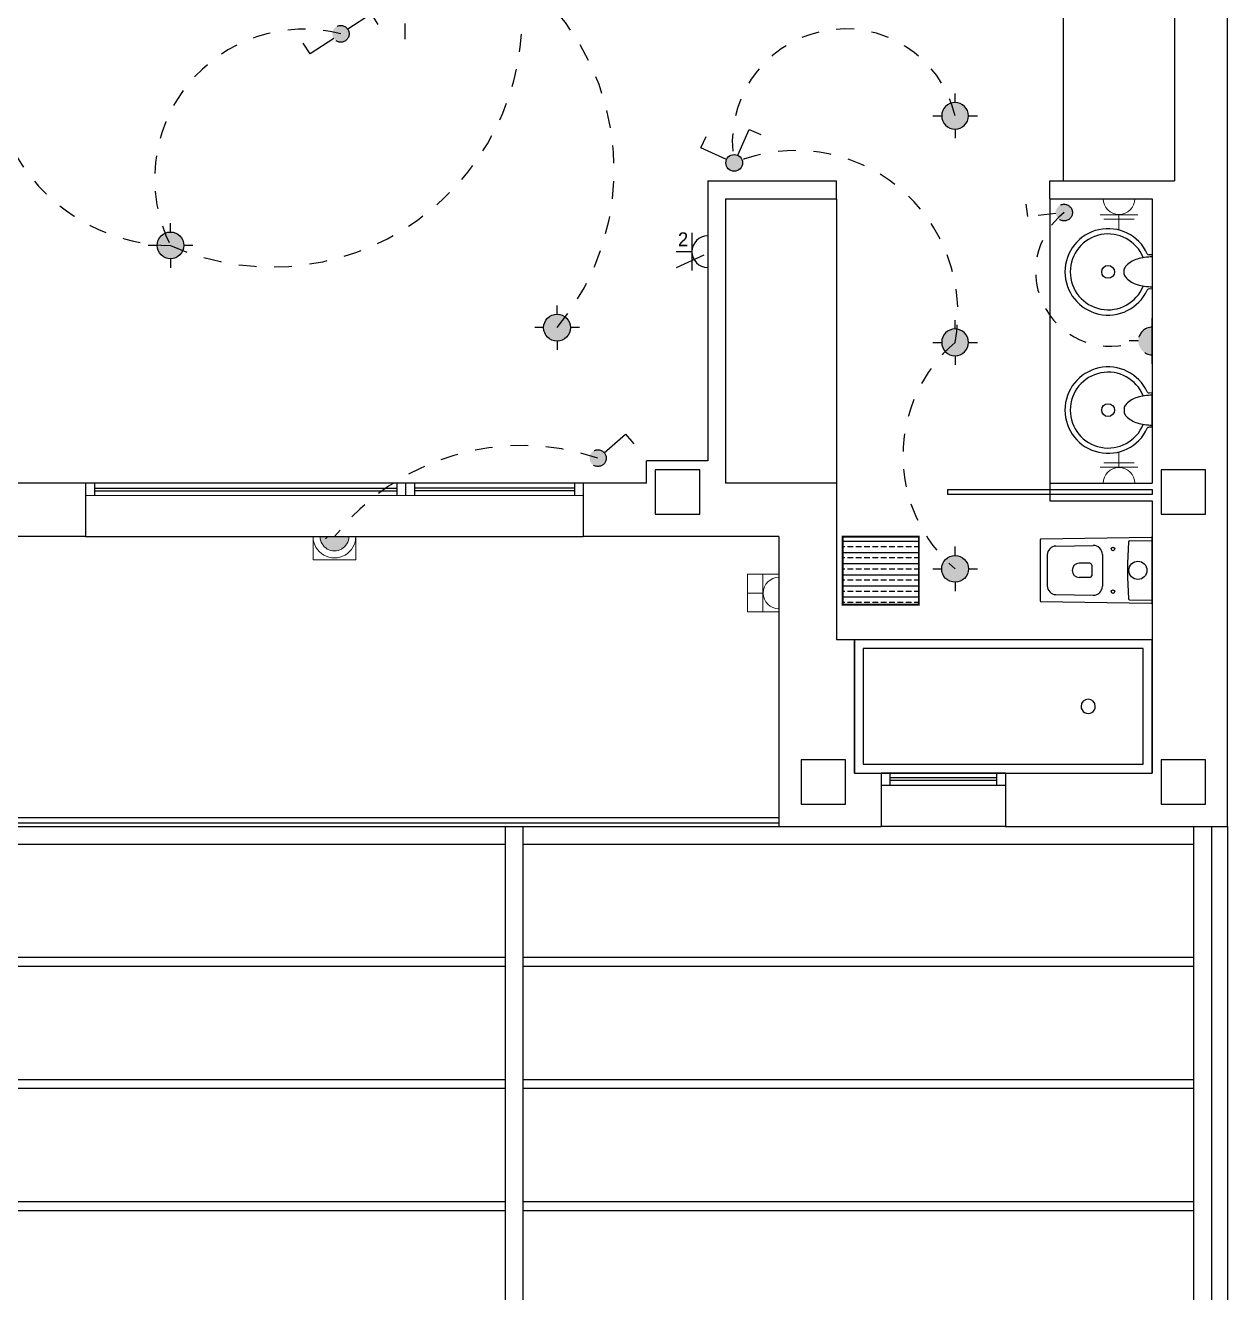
# Model space of a CAD drawing. Header units: millimetres. Extents: x 441156 to 441876, y 4514765 to 4515211.
# Drawn here: x 441377.67 to 441384.43, y 4515034.13 to 4515041.26 of the extents above; entities that cross this region are included whole.
import ezdxf

# ---------------------------------------------------------------- set-up
doc = ezdxf.new("R2010")
doc.units = ezdxf.units.MM
for name, pattern in [('CONTINUA', [0]), ('CYPE_RAYAPUNTO', [0.4125, 0.2025, -0.105, 0, -0.105]), ('HIDDEN', [0.375, 0.25, -0.125])]:
    doc.linetypes.add(name, pattern=pattern)
for name, color, linetype in [('01_eléctrico', 170, 'Continuous'), ('01_enchufes', 38, 'Continuous'), ('01_mono PRIMERA', 2, 'Continuous'), ('INGIN ELECTRICIDAD ALUMBRADO', 120, 'HIDDEN'), ('INGIN ELECTRICIDAD TIERRAS', 86, 'Continuous')]:
    doc.layers.add(name, color=color, linetype=linetype)
doc.layers.add('INGIN ELECTRICIDAD FUERZA', color=38, linetype='Continuous', lineweight=5)
doc.styles.add('EBRA', font='')
doc.styles.get('EBRA').set_extended_font_data('Century Gothic')

# ---------------------------------------------------------------- blocks, each defined once
blk = doc.blocks.new('A$C07944EAF')
at = {"layer": '01_mono PRIMERA', "color": 254}
for p, q in [((10.0322697145748, 3.000038279220462), (10.03228249092354, 8.330038278363645)), ((9.732280080206692, 7.955038097687066), (9.7322800802649, 6.630038098432124)), ((9.107280080206692, 7.605038100853562, 2.447961101188128e-05), (9.1072800802649, 6.630038100294769)), ((7.107284648518544, 6.630038278177381, -2.517183848351166e-05), (7.83228464826243, 6.630038278177381)), ((7.107284648227505, 6.630038278177381), (7.107284648227505, 5.055032041855156)), ((7.83228464826243, 6.530038277618587, 1.636169507178223e-05), (7.832284648437053, 6.630038278177381)), ((9.032284648215864, 6.630038278177381), (9.7322800802649, 6.630038278177381, 8.457682539611998e-06)), ((9.032284648215864, 6.530038277618587), (9.032284648215864, 6.630038278177381)), ((7.207284648204222, 6.53003827854991), (7.207284648204222, 4.930032041855156)), ((7.207284648553468, 6.530038277618587, -2.391324655933628e-05), (7.83228464826243, 6.530038277618587)), ((7.83228464826243, 6.530038277618587), (7.83228464826243, 4.930032040923834)), ((9.032284648215864, 6.530038277618587), (9.607284511788748, 6.530038277618587, 6.922253866976972e-06)), ((9.032284648215864, 6.530038277618587), (9.032284648215864, 4.930032041855156)), ((9.607284511788748, 6.530038277618587), (9.607284511846956, 4.930032040923834)), ((9.60489877655927, 6.215520822005703), (9.590424922512025, 6.214780746517349)), ((9.607284511905164, 6.212839173682905), (9.607284511905164, 6.024836319900178)), ((9.45051303364528, 6.10371774679154), (9.450369580873058, 6.133957746791543)), ((9.60489877655927, 6.02215467157738), (9.590424922512025, 6.022894747065735)), ((9.60489877655927, 5.437915647896364), (9.590424922512025, 5.437175572408009)), ((9.607284511905164, 5.247231145790838), (9.607284511905164, 5.435233999573565)), ((9.45051303364528, 5.356352572682203), (9.450369580873058, 5.326112572682201)), ((9.60489877655927, 5.24454949746804), (9.590424922512025, 5.245289572956395)), ((7.107284648227505, 5.055032041855156), (6.762123060936574, 5.055032039992511)), ((6.762123060936574, 4.930032040923834, -4.204562362769187e-07), (6.762123060936574, 5.055032039992511, -4.204562362769187e-07)), ((6.837123061006423, 5.055032040923834), (6.837123061006423, 5.055032040923834)), ((3.607269898755476, 4.930032040923834, -4.204562362769187e-07), (2.432284648239147, 4.930032040923834, -4.204562362769187e-07)), ((3.607269898813684, 4.930032040923834, -1.243047955383665e-06), (3.607269898813684, 4.630032042041421, -1.243047955383665e-06)), ((6.407269898918457, 4.929952909238636, -1.160178098709111e-06), (3.607269898639061, 4.929998712614179, -2.59872507597741e-06)), ((3.657269898685627, 4.930035856552422, -2.59872507597741e-06), (3.657269898685627, 4.860035856254399, -2.59872507597741e-06)), ((5.357273084460758, 4.929992474615574, -1.16017810492636e-06), (5.357273084460758, 4.859992475248873, -1.16017810492636e-06)), ((5.407269899034873, 4.929992474615574, -1.16017810492636e-06), (5.407269899034873, 4.859992475248873, -1.16017810492636e-06)), ((5.457269899023231, 4.929992474615574, -1.16017810492636e-06), (5.457269899023231, 4.859992475248873, -1.16017810492636e-06)), ((6.356899834121577, 4.930035856552422, -1.160178102390304e-06), (6.356899834121577, 4.860035856254399, -1.160178102390304e-06)), ((6.762123060936574, 4.930032040923834, -4.204562362769187e-07), (6.40726989909308, 4.930032040923834, -4.204562362769187e-07)), ((6.407269899151288, 4.930032040923834, -1.160178098619395e-06), (6.407269899151288, 4.630032041110098, -1.160178098619395e-06)), ((7.83228464826243, 4.930032041855156, -4.204562357649802e-07), (7.207284648204222, 4.930032041855156, -4.204562357649802e-07)), ((7.83228464826243, 4.930032040923834), (7.83228464826243, 4.050038278102875)), ((9.032284648274072, 4.930032041855156), (9.607284511788748, 4.930032040923834)), ((9.032284648274072, 4.930032041855156), (9.032284648215864, 4.893981390632689)), ((6.407269898918457, 4.860032041557133, -1.160178098709111e-06), (3.607269898639061, 4.859986238181591, -2.59872507597741e-06)), ((3.657269898685627, 4.90199844923336, -1.160178095844807e-06), (5.357269899046514, 4.9019984472543, -1.16017810582805e-06)), ((3.657269898685627, 4.887998448801226, -1.160178095844807e-06), (5.357269899046514, 4.887998446822166, -1.16017810582805e-06)), ((6.356899834121577, 4.9019984472543, -1.160178103291994e-06), (5.457269899023231, 4.9019984472543, -1.16017810582805e-06)), ((6.356899834121577, 4.887998446822166, -1.160178103291994e-06), (5.457269899023231, 4.887998446822166, -1.16017810582805e-06)), ((9.032284648215864, 4.893981390632689), (9.032284648215864, 4.866082693450153)), ((9.032284648157656, 4.866082693450153), (9.032284648099449, 4.830032042227685)), ((9.032284648274072, 4.830032042227685), (9.607284511788748, 4.830032041296363)), ((9.607284511846956, 4.830032041296363), (9.607284511788748, 3.300038278102875)), ((3.607269898813684, 4.630032042041421, 4.38560897753723e-05), (2.007284648250788, 4.630032041110098, 4.38560897753723e-05)), ((3.607269898639061, 4.630032042041421, -2.59872507597741e-06), (6.407269898918457, 4.630032042041421, -1.160178098709111e-06)), ((7.507284648250788, 4.630032041110098, 4.38560897753723e-05), (6.40726989909308, 4.630032041110098, 4.38560897753723e-05)), ((7.507284648250788, 4.630032041110098), (7.507284648250788, 3.000038278289139)), ((9.066478165052843, 4.576387920205065), (9.276478165052822, 4.579613726656675)), ((9.480425033442259, 4.606067474079254), (9.607397400331763, 4.608115415480682)), ((9.017284511788773, 4.526394422578477), (9.017284511788773, 4.353675898683406)), ((9.327284511788775, 4.529620229030087), (9.327284511788775, 4.350450092231796)), ((9.257284511788782, 4.480035160630933), (9.19728451178878, 4.480035160630933)), ((9.267284511788773, 4.470035160630943), (9.267284511788773, 4.41003516063094)), ((9.257284511788782, 4.400035160630949), (9.19728451178878, 4.400035160630949)), ((9.066478165052843, 4.303682401056818), (9.276478165052822, 4.300456594605208)), ((9.480425033442259, 4.274002847182629), (9.607397400331763, 4.2719549057812)), ((7.932284648297355, 3.300038279034197), (8.082284648320638, 3.300038278102875)), ((8.782284648274072, 3.300038278102875, 2.222830965342122e-06), (8.08228464826243, 3.300038278102875, 2.222830965342122e-06)), ((8.08228464826243, 3.300038278102875, 2.222830966243813e-06), (8.08228464826243, 3.000038278289139, 2.222830966243813e-06)), ((8.132284648250788, 3.300038278102875, 2.222830966243813e-06), (8.132284648250788, 3.230038278736174, 2.222830966243813e-06)), ((8.732284648227505, 3.300057991407812, 2.222830966243813e-06), (8.732284648227505, 3.230057991109788, 2.222830966243813e-06)), ((8.78228464833228, 3.300038278102875), (9.60728451173054, 3.300038278102875)), ((8.782284648274072, 3.300038278102875, 2.222830966243813e-06), (8.782284648274072, 3.000038278289139, 2.222830966243813e-06)), ((8.782284648274072, 3.230038278736174, 2.222830965342122e-06), (8.08228464826243, 3.230038278736174, 2.222830965342122e-06)), ((8.732284648227505, 3.272021348588169, 2.222830965342122e-06), (8.132284648250788, 3.272021348588169, 2.222830965342122e-06)), ((8.732284648227505, 3.258021348156035, 2.222830965342122e-06), (8.132284648250788, 3.258021348156035, 2.222830965342122e-06)), ((2.007284648250788, 3.000038278289139), (7.507284648250788, 3.000038278289139)), ((2.027284648269415, 3.020038277842104), (7.507284648250788, 3.020038277842104)), ((2.057284648297355, 3.050038278102875), (7.507284648250788, 3.050038278102875)), ((5.969777182966936, 0.2000382803380489, 5.754253449008484e-07), (5.969777182966936, 3.000038280151784, 5.754253449008484e-07)), ((6.069777183991391, 0.2000382803380489, 5.754253449008484e-07), (6.069777183991391, 3.000038280151784, 5.754253449008484e-07)), ((7.507284648250788, 3.000038278289139), (8.08228464826243, 3.000038278289139)), ((8.782284648274072, 3.000038278289139, 2.222830965342122e-06), (8.08228464826243, 3.000038278289139, 2.222830965342122e-06)), ((8.78228464833228, 3.000038279220462), (10.0322697145748, 3.000038279220462, 1.284287371411802e-06)), ((9.842269693035632, 0.1000382788479328), (9.842269693035632, 3.000038279220462)), ((9.942269693594426, 3.000038279220462), (9.942269693594426, 0.1000382788479328)), ((10.0322697145748, 3.000038279220462), (10.0322697145748, 3.82792204618454e-05)), ((2.197288577037398, 2.900038280524313, 1.142163161590518e-06), (5.969777182966936, 2.900038280524313, 5.754253449008484e-07)), ((6.069777183991391, 2.900038280524313, 5.754253449008484e-07), (9.842269693035632, 2.900038279592991)), ((5.969777182966936, 2.262538280338049, 5.754253449008484e-07), (2.197288577095605, 2.262538280338049, 1.142163162433493e-06)), ((5.969777182966936, 2.212538280524313, 5.754253449008484e-07), (2.197288577095605, 2.212538280524313, 1.142163162433493e-06)), ((9.842269693035632, 2.262538279406726), (6.069777183991391, 2.262538280338049, 5.754253449008484e-07)), ((9.842269693035632, 2.212538279592991), (6.069777183991391, 2.212538280524313, 5.754253449008484e-07)), ((5.969777182966936, 1.575038280338049, 5.754253449008484e-07), (2.197288577095605, 1.575038280338049, 1.142163162433493e-06)), ((9.842269693035632, 1.575038279406726), (6.069777183991391, 1.575038280338049, 5.754253449008484e-07)), ((5.969777182966936, 1.525038280524313, 5.754253449008484e-07), (2.197288577095605, 1.525038280524313, 1.142163162433493e-06)), ((9.842269693035632, 1.525038279592991), (6.069777183991391, 1.525038280524313, 5.754253449008484e-07)), ((5.969777182966936, 0.8875382803380489, 5.754253449008484e-07), (2.197288577095605, 0.8875382812693715, 1.142163162433493e-06)), ((9.842269693035632, 0.8875382794067264), (6.069777183991391, 0.8875382803380489, 5.754253449008484e-07)), ((5.969777182966936, 0.8375382805243134, 5.754253449008484e-07), (2.197288577095605, 0.8375382805243134, 1.142163162433493e-06)), ((9.842269693035632, 0.8375382795929909), (6.069777183991391, 0.8375382805243134, 5.754253449008484e-07))]:
    blk.add_line(p, q, dxfattribs=at)
for points in [[(6.81212306098314, 4.755032041110098), (7.06212306098314, 4.755032041110098), (7.06212306098314, 5.005032041110098), (6.81212306098314, 5.005032041110098), (6.81212306098314, 4.755032041110098)], [(9.657284468354192, 4.755032042972744), (9.907284468354192, 4.755032042972744), (9.907284468354192, 5.005032042972744), (9.657284468354192, 5.005032042972744), (9.657284468354192, 4.755032042972744)], [(8.457283782598097, 4.893981390632689), (9.607284511788748, 4.893981390632689), (9.607284511788748, 4.866082693450153), (8.457283782598097, 4.866082693450153)], [(9.607284511788748, 4.050038278102875), (7.932284648239147, 4.050038277171552), (7.932284648239147, 3.300038277171552), (9.607284511788748, 3.300038278102875)], [(9.55728451180039, 4.000038278289139), (7.982284648227505, 4.000038277357817), (7.982284648227505, 3.350038276985288), (9.55728451180039, 3.35003827791661)], [(7.632284648250788, 3.125038278289139), (7.882284648250788, 3.125038278289139), (7.882284648250788, 3.375038278289139), (7.632284648250788, 3.375038278289139), (7.632284648250788, 3.125038278289139)], [(9.657284832850564, 3.125038278289139), (9.907284832850564, 3.125038278289139), (9.907284832850564, 3.375038278289139), (9.657284832850564, 3.375038278289139), (9.657284832850564, 3.125038278289139)]]:
    blk.add_lwpolyline(points, close=True, dxfattribs=at)
at = {"layer": '01_mono PRIMERA', "color": 254, "flags": 128}
blk.add_lwpolyline([(9.607284511788748, 4.621035160630953, 0.4142135623731034), (9.603284511788786, 4.625035160630972), (9.602284511788753, 4.625035160630972), (8.981584779451907, 4.615023874625507, 0.4363960603840437), (8.977284511788753, 4.611035160630962), (8.977284511788753, 4.269035160630921, 0.4363960603840437), (8.981584779451907, 4.265046446636376), (9.602284511788753, 4.255035160630968), (9.603284511788786, 4.255035160630968, 0.4142135623730953), (9.607284511788748, 4.25903516063093)], format="xyb", close=True, dxfattribs=at)
at = {"layer": '01_mono PRIMERA', "color": 254}
blk.add_lwpolyline([(7.932284648180939, 3.300038279034197), (7.932284648239147, 4.050038277171552), (7.83228464826243, 4.050038277171552)], dxfattribs=at)
for centre, radius in [((9.359784511905172, 6.118837746791543), 0.03600000000000007), ((9.359784511905172, 5.3412325726822), 0.03600000000000007), ((9.387284511788778, 4.560035160630918), 0.01), ((9.527284511788764, 4.44003516063097), 0.051), ((9.387284511788778, 4.320235160630972), 0.01)]:
    blk.add_circle(centre, radius, dxfattribs=at)
for centre, radius, start, end in [((9.359784511905172, 6.118837746791543), 0.2430000000000002, 24.87490902079267, 335.1250909792056), ((9.359784511905172, 6.118837746791543), 0.2133000000000005, 22.06562069771751, 338.0563918533399), ((9.604275005641512, 5.923438334111114), 0.2794781058962322, 89.38300948698316, 106.8164530130833), ((9.591270402015482, 6.227557280958922), 0.01280447843246638, 210.5290868220515, 266.2140060712333), ((9.604584511905163, 6.212839173682905), 0.002700000000000028, 359.999999999999, 83.31594638777962), ((9.497871555352862, 6.119062746810578), 0.04978251303331883, 135.6955673758714, 162.5903534419487), ((9.564933061217847, 6.053610034751218), 0.1434911203477202, 106.8164530130833, 135.6955673758714), ((9.497871555352862, 6.119062746810582), 0.04978251303331398, 197.9532429041869, 224.3044326241193), ((9.564933061217832, 6.18451545886991), 0.1434911203476843, 224.3044326241193, 253.1835469869174), ((9.604275005641526, 6.314687159510142), 0.2794781058963293, 253.1835469869183, 270.6169905130119), ((9.591270402015482, 6.010118212624161), 0.01280447843246638, 93.78599392877885, 149.4709131779553), ((9.604584511905163, 6.024836319900178), 0.002700000000000032, 276.684053612227, 359.9999999999991), ((9.359784511905172, 5.3412325726822), 0.2430000000000002, 24.87490902079434, 335.1250909792074), ((9.359784511905172, 5.3412325726822), 0.2133000000000005, 21.94360814666005, 337.9343793022825), ((9.604275005641526, 5.145383159963601), 0.2794781058963293, 89.38300948698814, 106.8164530130817), ((9.591270402015482, 5.449952106849582), 0.01280447843246638, 210.5290868220446, 266.2140060712211), ((9.604584511905163, 5.435233999573565), 0.002700000000000032, 8.481147842790059e-13, 83.31594638777295), ((9.497871555352862, 5.341007572663162), 0.04978251303331398, 135.6955673758807, 162.0467570958131), ((9.564933061217832, 5.275554860603833), 0.1434911203476843, 106.8164530130826, 135.6955673758807), ((9.497871555352862, 5.341007572663165), 0.04978251303331883, 197.4096465580513, 224.3044326241286), ((9.564933061217847, 5.406460284722526), 0.1434911203477202, 224.3044326241286, 253.1835469869167), ((9.604275005641512, 5.53663198536263), 0.2794781058962322, 253.1835469869167, 270.6169905130169), ((9.591270402015482, 5.232513038514822), 0.01280447843246638, 93.78599392876663, 149.4709131779484), ((9.604584511905163, 5.247231145790838), 0.002700000000000028, 276.6840536122204, 1.017777498068325e-12), ((9.067284511788785, 4.526394422578477), 0.05, 90.9240453531415, 180), ((9.277284511788764, 4.529620229030087), 0.05, 0, 90.9240453531415), ((12.45150399391883, 4.440035160630971), 2.982219482130089, 176.9359312023237, 183.0640687976763), ((9.480537921985274, 4.599068384411538), 0.007, 90.9240453531415, 176.9359312023237), ((9.19728451178878, 4.44003516063097), 0.04, 90, 270), ((9.257284511788782, 4.470035160630943), 0.01, 0, 90), ((9.067284511788785, 4.353675898683406), 0.05, 180, 269.0759546468585), ((9.257284511788782, 4.41003516063094), 0.01, 270, 0), ((9.277284511788764, 4.350450092231796), 0.05, 269.0759546468585, 0), ((9.480537921985274, 4.281001936850345), 0.007, 183.0640687976763, 269.0759546468585), ((9.247598127927631, 3.675038353540003), 0.03999999999999995, 0.01371480654080053, 180.0137148065407), ((9.247598127927631, 3.675038353540003), 0.03999999999999995, 180.0137148065407, 0.01371480654080053)]:
    blk.add_arc(centre, radius, start, end, dxfattribs=at)
blk = doc.blocks.new('PUNTO LUZ ESTANCO')
at = {"layer": 'INGIN ELECTRICIDAD ALUMBRADO', "linetype": 'CONTINUA', "lineweight": 13}
h = blk.add_hatch(color=170, dxfattribs=at)
h.dxf.hatch_style = 1
h.paths.add_polyline_path([(53.50630562564176, -2.732253006426607), (53.67235039588125, -2.732253006426607, 1)])
h = blk.add_hatch(dxfattribs=at)
h.set_pattern_fill('ANSI31', color=256)
h.set_pattern_definition([(45, (0, 0), (-0.08838834764831843, 0.08838834764831845), [])])
h.paths.add_polyline_path([(53.53630562564176, -2.732253006426607), (53.64235039588125, -2.732253006426607, 1)])
at = {"layer": 'INGIN ELECTRICIDAD ALUMBRADO', "color": 170, "linetype": 'CONTINUA', "lineweight": 13}
blk.add_lwpolyline([(53.46606485859957, -2.597767605446279), (53.71259116292344, -2.597767605446279), (53.71259116292344, -2.732253006426607), (53.46606485859957, -2.732253006426607)], close=True, dxfattribs=at)
for radius in [0.1232631521619325, 0.08302238511974597]:
    blk.add_arc((53.58932801076151, -2.732253006426607), radius, 0, 180, dxfattribs=at)
blk = doc.blocks.new('Tabla de simbolos_Salida para lampara incandescente_ vapor de mercurio o similar_ empotrada en techo')
at = {"layer": '01_eléctrico'}
h = blk.add_hatch(color=170, dxfattribs=at)
edge = h.paths.add_edge_path()
edge.add_arc((0, 0), 0.0825, 0, 360)
at = {"layer": '01_eléctrico', "color": 170}
for p, q in [((0, 0.0825), (0, 0.1375)), ((-0.1375, 0), (-0.0825, 0)), ((0.0825, 0), (0.1375, 0)), ((0, -0.0825), (0, -0.1375))]:
    blk.add_line(p, q, dxfattribs=at)
blk.add_circle((0, 0), 0.0825, dxfattribs=at)

msp = doc.modelspace()

# ---------------------------------------------------------------- hatches: boundary and pattern name
at = {"layer": '01_eléctrico', "linetype": 'CYPE_RAYAPUNTO', "ltscale": 0.25}
h = msp.add_hatch(color=170, dxfattribs=at)
h.dxf.hatch_style = 1
edge = h.paths.add_edge_path()
edge.add_arc((441379.4430154914, 4515041.210642418), 0.04703331445313395, 4.196198148877016, 364.196198148877)
at = {"layer": '01_eléctrico', "linetype": 'CONTINUA', "ltscale": 0.25}
h = msp.add_hatch(color=170, dxfattribs=at)
h.dxf.hatch_style = 1
edge = h.paths.add_edge_path()
edge.add_arc((441381.6569616419, 4515040.484948069), 0.04703331445313395, 476.9165848988486, 836.9165848988486)
at = {"layer": '01_eléctrico', "linetype": 'CYPE_RAYAPUNTO', "ltscale": 0.25}
h = msp.add_hatch(color=170, dxfattribs=at)
h.dxf.hatch_style = 1
edge = h.paths.add_edge_path()
edge.add_arc((441383.5125217232, 4515040.205055146), 0.04703331445313395, 237.4635648048183, 597.4635648048184)
msp.add_hatch(color=170, dxfattribs=at).paths.add_polyline_path([(441384.0076219213, 4515039.405439856), (441384.0081177971, 4515039.560536857, 1)])
h = msp.add_hatch(color=170, dxfattribs=at)
h.dxf.hatch_style = 1
edge = h.paths.add_edge_path()
edge.add_arc((441380.8898134183, 4515038.824063612), 0.04703331445313395, 451.9614974540526, 811.9614974540526)
at = {"layer": 'INGIN ELECTRICIDAD TIERRAS', "linetype": 'Continuous'}
h = msp.add_hatch(dxfattribs=at)
h.set_pattern_fill('ANSI33', color=256, scale=0.2500000000002143, angle=135)
h.set_pattern_definition([(180, (438120.2313387517, 4515285.668573303), (-1.387778780782635e-17, -0.06250000000005357), []), (180, (438120.2000887517, 4515285.699823303), (-1.387778780782635e-17, -0.06250000000005357), [0.03125000000002678, -0.01562500000001339])])
h.paths.add_polyline_path([(441382.2667212708, 4515038.382374513), (441382.6956651069, 4515038.382374513), (441382.6956651069, 4515038.000133143), (441382.2667212708, 4515038.000133143)])

# ---------------------------------------------------------------- linework, layer by layer
at = {"layer": '01_eléctrico'}
msp.add_line((441384.007855873, 4515039.353726381, -4.424621440790588e-06), (441384.0086823328, 4515039.612221383, -4.424621440790588e-06), dxfattribs=at)
msp.add_line((441384.007855873, 4515039.353726381, -4.424621440790588e-06), (441384.0086823328, 4515039.612221383, -4.424621440790588e-06), dxfattribs=at)
at = {"layer": '01_eléctrico', "color": 170, "linetype": 'CYPE_RAYAPUNTO', "ltscale": 0.25}
msp.add_line((441383.9303213583, 4515039.483236294, -4.424621440790588e-06), (441383.878622358, 4515039.483401586, -4.424621440790588e-06), dxfattribs=at)
at = {"layer": '01_eléctrico', "color": 170, "linetype": 'CONTINUA', "ltscale": 0.25}
for points, elevation in [([(441379.6539744667, 4515041.263700982), (441379.615506469, 4515041.322840746), (441379.4824420006, 4515041.23628775)], -4.424621440790588e-06), ([(441379.403588983, 4515041.184997086), (441379.2705245146, 4515041.09844409), (441379.2320565169, 4515041.157583854)], -4.424621440790588e-06), ([(441381.6762395633, 4515040.527849053), (441381.7413025495, 4515040.672639873), (441381.8056540258, 4515040.64372299)], -4.424621440790588e-06), ([(441381.6140606581, 4515040.504225991), (441381.4692698374, 4515040.569288976), (441381.4981867207, 4515040.633640452)], -4.424621440790588e-06), ([(441380.9253917855, 4515038.854825805), (441381.0454687746, 4515038.958648203), (441381.0916120626, 4515038.905280652)], -6.304073028133846e-06)]:
    msp.add_lwpolyline(points, dxfattribs=dict(at, elevation=elevation))
at = {"layer": '01_eléctrico', "color": 170, "linetype": 'CYPE_RAYAPUNTO', "ltscale": 0.25, "elevation": -4.424621440790588e-06}
msp.add_lwpolyline([(441383.4657769491, 4515040.19985334), (441383.308013337, 4515040.182297246), (441383.3002106286, 4515040.252414406)], dxfattribs=at)
at = {"layer": '01_eléctrico', "color": 170, "linetype": 'CYPE_RAYAPUNTO', "ltscale": 0.25}
for centre, radius in [((441379.4430154914, 4515041.210642418, -4.424621440790588e-06), 0.04703331445313395), ((441383.5125217232, 4515040.205055146, -4.424621440790588e-06), 0.0470333144531242), ((441380.8898134183, 4515038.824063612, -6.304073028133846e-06), 0.0470333144531242)]:
    msp.add_circle(centre, radius, dxfattribs=at)
at = {"layer": '01_eléctrico', "color": 170, "linetype": 'CONTINUA', "ltscale": 0.25}
msp.add_circle((441381.6569616419, 4515040.484948069, -4.424570982953298e-06), 0.0470333144531242, dxfattribs=at)
at = {"layer": '01_eléctrico', "color": 170, "linetype": 'CYPE_RAYAPUNTO', "ltscale": 0.25}
for centre, radius, start, end in [((441379.0558347962, 4515041.306961794, -3.893884104203941e-06), 1.407287599132607, 246.0865094074385, 12.97007030498621), ((441379.5970204566, 4515040.445779948, -3.893884104203941e-06), 1.384968697847799, 320.131967733744, 48.08742775012283), ((441379.2353432677, 4515040.397390532, -4.424621440790588e-06), 0.8393487843995651, 75.67506799952353, 206.6829891605754), ((441382.2811730328, 4515040.602894957, 2.402477769996839e-07), 0.6352569006911992, 13.33665660905762, 190.7000815831509), ((441378.501335004, 4515041.047083001, -4.424621440790588e-06), 1.026729137907867, 175.7775376714115, 269.1096719767932), ((441382.0044407987, 4515039.643365009, 2.402477769996839e-07), 0.910496464358908, 349.3651780387702, 112.4351203303851), ((441383.7739207685, 4515039.874533064, -4.424621440790588e-06), 0.421395666878762, 128.3393130888284, 291.7864980333085), ((441384.0078698592, 4515039.482988356, -4.424621440790588e-06), 0.07754889695713053, 89.81681466802439, 269.8168146680244), ((441383.4442607518, 4515038.838285535, 2.402477769996839e-07), 0.8383407607883685, 130.5453122543458, 229.4546878586353), ((441380.4605495441, 4515037.556207367, -6.304073028133846e-06), 1.338554045902498, 71.2952071747083, 141.8541859685215)]:
    msp.add_arc(centre, radius, start, end, dxfattribs=at)
at = {"layer": '01_enchufes'}
for p, q in [((441379.803120909, 4515041.269419447, -4.424621440790588e-06), (441379.8031209109, 4515041.180847486, -4.424621440790588e-06)), ((441381.4175265977, 4515040.091681249, -4.424570982953298e-06), (441381.4175265961, 4515039.879108544, -4.424570982953298e-06)), ((441381.4854718485, 4515039.965366566, -4.424570982953298e-06), (441381.3302984583, 4515039.89445674, -4.424570982953298e-06)), ((441381.4192980358, 4515039.985394895, -4.424570982953298e-06), (441381.3307260763, 4515039.985394897, -4.424570982953298e-06))]:
    msp.add_line(p, q, dxfattribs=at)
msp.add_arc((441381.5078699961, 4515039.985394895, -4.424570982953298e-06), 0.08857196028703604, 89.99999967983489, 269.9999996798348, dxfattribs=at)
at = {"layer": 'INGIN ELECTRICIDAD FUERZA'}
for p, q in [((441383.7151608186, 4515040.192721475, 1.412122878915064e-06), (441383.9275608186, 4515040.192721476, 1.412122878915064e-06)), ((441383.8213608186, 4515040.194491475, 1.412122878915064e-06), (441383.8213608188, 4515040.105991475, 1.412122878915064e-06)), ((441383.7364008187, 4515040.167941475, 1.412122878915064e-06), (441383.9063208186, 4515040.167941475, 1.412122878915064e-06)), ((441383.8213608186, 4515038.771485238, 1.412122878915064e-06), (441383.8213608188, 4515038.859985238, 1.412122878915064e-06)), ((441383.7151608186, 4515038.773255238, 1.412122878915064e-06), (441383.9275608186, 4515038.773255237, 1.412122878915064e-06)), ((441383.7364008187, 4515038.798035238, 1.412122878915064e-06), (441383.9063208186, 4515038.798035238, 1.412122878915064e-06)), ((441381.7308699956, 4515037.958922845, -4.424621440790588e-06), (441381.7308699956, 4515038.171322846, -4.424621440790588e-06)), ((441381.7308699956, 4515038.171322846, -4.424621440790588e-06), (441381.9078699956, 4515038.171322846, -4.424621440790588e-06)), ((441381.8175999951, 4515037.958922845, -4.424621440790588e-06), (441381.8175999951, 4515038.171322846, -4.424621440790588e-06)), ((441381.9078699956, 4515038.171322846, -4.424621440790588e-06), (441381.9078699956, 4515037.958922845, -4.424621440790588e-06)), ((441381.8193699956, 4515038.065122846, -4.424621440790588e-06), (441381.7308699956, 4515038.065122846, -4.424621440790588e-06)), ((441381.9078699956, 4515037.958922845, -4.424621440790588e-06), (441381.7308699956, 4515037.958922845, -4.424621440790588e-06))]:
    msp.add_line(p, q, dxfattribs=at)
for centre, radius, start, end in [((441383.8213608184, 4515040.282991475, 1.412122878915064e-06), 0.08850000000003842, 180.0000001067217, 1.067217057814492e-07), ((441383.8213608184, 4515038.682985238, 1.412122878915064e-06), 0.08850000000003842, 359.9999998932783, 179.9999998932783), ((441381.9078699956, 4515038.065122846, -4.424621440790588e-06), 0.08849999999978378, 90, 270)]:
    msp.add_arc(centre, radius, start, end, dxfattribs=at)
at = {"layer": 'INGIN ELECTRICIDAD TIERRAS', "const_width": 0.01000000000000857, "elevation": 5.307373365866472e-07}
msp.add_lwpolyline([(441382.2667212708, 4515038.382374513), (441382.6956651069, 4515038.382374513), (441382.6956651069, 4515038.000133143), (441382.2667212708, 4515038.000133143)], close=True, dxfattribs=at)

# ---------------------------------------------------------------- block references
at = {"layer": '01_eléctrico', "color": 170, "linetype": 'CYPE_RAYAPUNTO', "ltscale": 0.25}
for name, p, xscale, yscale, zscale, rotation in [('Tabla de simbolos_Salida para lampara incandescente_ vapor de mercurio o similar_ empotrada en techo', (441382.8992980025, 4515040.749431133), -0.9132104347832198, 0.9132104347832198, 0.9132104347832198, 180), ('Tabla de simbolos_Salida para lampara incandescente_ vapor de mercurio o similar_ empotrada en techo', (441378.4853811394, 4515040.02047782, -4.424621440790588e-06), 0.9132104347832198, 0.9132104347832198, 0.9132104347832198, 179.9999999999695), ('Tabla de simbolos_Salida para lampara incandescente_ vapor de mercurio o similar_ empotrada en techo', (441380.660015681, 4515039.557985239, -4.424570982953298e-06), 0.9132104347832198, 0.9132104347832198, 0.9132104347832198, 179.9999999999695), ('Tabla de simbolos_Salida para lampara incandescente_ vapor de mercurio o similar_ empotrada en techo', (441382.8992980025, 4515039.475334067, 2.401973466163479e-07), -0.9132104347832198, 0.9132104347832198, 0.9132104347832198, 180), ('PUNTO LUZ ESTANCO', (441431.6574631678, 4515035.719295724, -6.304073028133846e-06), 0.9749999999999999, 0.9749999999999999, 0.9749999999999999, 180.0002820033984)]:
    msp.add_blockref(name, p, dxfattribs=dict(at, xscale=xscale, yscale=yscale, zscale=zscale, rotation=rotation))
at = {"layer": '01_eléctrico', "color": 170, "linetype": 'CYPE_RAYAPUNTO', "ltscale": 0.25, "xscale": 0.9132104347832198, "yscale": 0.9132104347832198, "zscale": 0.9132104347832198}
msp.add_blockref('Tabla de simbolos_Salida para lampara incandescente_ vapor de mercurio o similar_ empotrada en techo', (441382.8992980025, 4515038.201237001), dxfattribs=at)
at = {"layer": '01_mono PRIMERA'}
msp.add_blockref('A$C07944EAF', (441374.4005853474, 4515033.752953197, -4.424621440790588e-06), dxfattribs=at)

# ---------------------------------------------------------------- texts
at = {"layer": '01_enchufes', "style": 'EBRA'}
msp.add_text('2', height=0.07830029197710134, rotation=359.9999999999695, dxfattribs=at).set_placement((441381.3400919425, 4515040.015488828, -4.424570982953298e-06))

doc.saveas('drawing.dxf')
